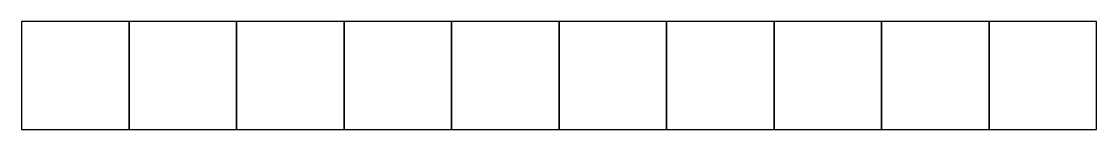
# Model space of a CAD drawing. Header units: millimetres. Extents: x 0 to 100, y 0 to 10.
import ezdxf

# ---------------------------------------------------------------- set-up
doc = ezdxf.new("R2010")
doc.units = ezdxf.units.MM
doc.layers.get('0').update_dxf_attribs({"linetype": 'CONTINUOUS'})

msp = doc.modelspace()

# ---------------------------------------------------------------- linework, layer by layer
for points in [[(0, 0), (10, 0), (10, 10), (0, 10)], [(10, 10), (0, 10), (0, 0), (10, 0)], [(20, 10), (10, 10), (10, 0), (20, 0)], [(30, 10), (20, 10), (20, 0), (30, 0)], [(40, 10), (30, 10), (30, 0), (40, 0)], [(50, 10), (40, 10), (40, 0), (50, 0)], [(60, 0), (60, 10), (50, 10), (50, 0)], [(60, 10), (50, 10), (50, 0), (60, 0)], [(60, 0), (70, 0), (70, 10), (60, 10)], [(80, 0), (80, 10), (70, 10), (70, 0)], [(80, 0), (90, 0), (90, 10), (80, 10)], [(100, 0), (100, 10), (90, 10), (90, 0)]]:
    msp.add_lwpolyline(points, close=True)

doc.saveas('drawing.dxf')
